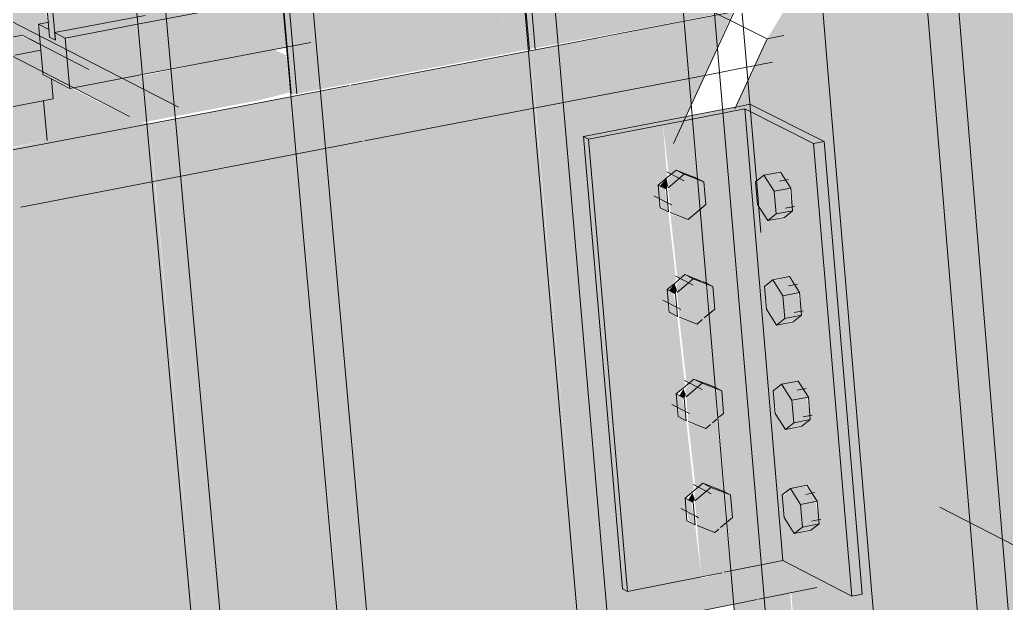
# Model space of a CAD drawing. Header units: inches. Extents: x -8026 to -8021, y -2777 to 2751.
# Drawn here: x -8022.13868 to -8022.11042, y 2750.32289 to 2750.33961 of the extents above; entities that cross this region are included whole.
import ezdxf

# ---------------------------------------------------------------- set-up
doc = ezdxf.new("R2010")
doc.units = ezdxf.units.IN
doc.header["$MEASUREMENT"] = 0
for name, color, linetype, lineweight in [('A-GLAZ-CWMG', 51, 'Continuous', 9), ('I-WALL', 2, 'Continuous', 13), ('S-BEAM', 12, 'Continuous', 9), ('S-BEAM-2', 53, 'Continuous', 9), ('S-COLS', 52, 'Continuous', 9), ('S-COLS-1', 22, 'Continuous', 9), ('S-FSTN', 2, 'Continuous', 9)]:
    doc.layers.add(name, color=color, linetype=linetype, lineweight=lineweight)
doc.layers.add('A-GLAZ-CWMG-2', color=25, linetype='Continuous', lineweight=9, transparency=0.4)
doc.layers.add('I-WALL-1', color=2, linetype='Continuous', lineweight=13, transparency=0.4)

msp = doc.modelspace()

# ---------------------------------------------------------------- hatches: boundary and pattern name
at = {"layer": 'A-GLAZ-CWMG-2'}
h = msp.add_hatch(color=256, dxfattribs=at)
h.paths.add_polyline_path([(-8022.104116, 2750.23742), (-8022.104736, 2750.2449), (-8022.111434, 2750.243278), (-8022.111321, 2750.241942), (-8022.104814, 2750.237859)], flags=0)
h.paths.add_polyline_path([(-8022.11315, 2750.263428), (-8022.106402, 2750.264989), (-8022.110014, 2750.308556), (-8022.11109, 2750.308331), (-8022.111236, 2750.30841), (-8022.112306, 2750.321247), (-8022.111087, 2750.321493), (-8022.112777, 2750.341875), (-8022.115568, 2750.341873), (-8022.116443, 2750.340396), (-8022.116443, 2750.340166), (-8022.116622, 2750.340132), (-8022.11727, 2750.339063), (-8022.11782, 2750.337868), (-8022.117762, 2750.337184), (-8022.115637, 2750.336061), (-8022.114553, 2750.323151), (-8022.114851, 2750.323092), (-8022.116649, 2750.324026), (-8022.115236, 2750.30666), (-8022.115624, 2750.306653), (-8022.115866, 2750.306739), (-8022.116742, 2750.307214), (-8022.116874, 2750.307136), (-8022.113494, 2750.267468)], flags=0)
h = msp.add_hatch(color=256, dxfattribs=at)
h.paths.add_polyline_path([(-8022.126647, 2750.251967), (-8022.127382, 2750.259907), (-8022.130813, 2750.25911), (-8022.12822, 2750.252958), (-8022.126953, 2750.25216)], flags=0)
h.paths.add_polyline_path([(-8022.140128, 2750.318472), (-8022.133432, 2750.319815), (-8022.134961, 2750.336627), (-8022.13521, 2750.336656), (-8022.137218, 2750.337655), (-8022.137265, 2750.337646), (-8022.137769, 2750.337906), (-8022.137718, 2750.337342), (-8022.137999, 2750.33729), (-8022.137895, 2750.33615), (-8022.1417, 2750.335335), (-8022.140356, 2750.320941)], flags=0)
h.paths.add_polyline_path([(-8022.142171, 2750.338503), (-8022.13969, 2750.338965), (-8022.142339, 2750.340331), (-8022.142196, 2750.338782)], flags=0)
h = msp.add_hatch(color=256, dxfattribs=at)
h.paths.add_polyline_path([(-8022.139487, 2750.311125), (-8022.132808, 2750.312491), (-8022.133471, 2750.319827), (-8022.140168, 2750.318484), (-8022.139556, 2750.311866)], flags=0)
h.paths.add_polyline_path([(-8022.141858, 2750.33539), (-8022.137895, 2750.33615), (-8022.137997, 2750.337289), (-8022.137718, 2750.337342), (-8022.137697, 2750.337872), (-8022.137198, 2750.337648), (-8022.137198, 2750.337684), (-8022.139683, 2750.338963), (-8022.142147, 2750.338494), (-8022.141962, 2750.336531)], flags=0)
h = msp.add_hatch(color=256, dxfattribs=at)
h.paths.add_polyline_path([(-8022.115269, 2750.244805), (-8022.116807, 2750.262364), (-8022.123427, 2750.260826), (-8022.122384, 2750.249284), (-8022.118143, 2750.246614)], flags=0)
h.paths.add_polyline_path([(-8022.129378, 2750.320629), (-8022.122591, 2750.32199), (-8022.124054, 2750.33872), (-8022.130882, 2750.33741), (-8022.129757, 2750.324901)], flags=0)
h = msp.add_hatch(color=256, dxfattribs=at)
h.paths.add_polyline_path([(-8022.11164, 2750.24305), (-8022.110801, 2750.243254), (-8022.112529, 2750.263357), (-8022.113375, 2750.263161), (-8022.11179, 2750.244806)], flags=0)
h.paths.add_polyline_path([(-8022.117521, 2750.314252), (-8022.117636, 2750.315601), (-8022.118505, 2750.315426), (-8022.118447, 2750.314746), (-8022.117827, 2750.314415)], flags=0)
h.paths.add_polyline_path([(-8022.119074, 2750.322696), (-8022.118207, 2750.32287), (-8022.118288, 2750.32382), (-8022.119152, 2750.323608), (-8022.119119, 2750.323225)], flags=0)
h.paths.add_polyline_path([(-8022.12027, 2750.336699), (-8022.119666, 2750.336816), (-8022.119757, 2750.337879), (-8022.120403, 2750.338204), (-8022.1203, 2750.337051)], flags=0)
h = msp.add_hatch(color=256, dxfattribs=at)
h.paths.add_polyline_path([(-8022.110801, 2750.243254), (-8022.10414, 2750.244873), (-8022.105817, 2750.264916), (-8022.112529, 2750.263357), (-8022.110933, 2750.244806)], flags=0)
h.paths.add_polyline_path([(-8022.115781, 2750.313324), (-8022.116001, 2750.31593), (-8022.117636, 2750.315601), (-8022.117521, 2750.314252), (-8022.115884, 2750.313379)], flags=0)
h.paths.add_polyline_path([(-8022.118207, 2750.32287), (-8022.116578, 2750.323197), (-8022.116649, 2750.324026), (-8022.116818, 2750.324114), (-8022.118288, 2750.32382), (-8022.118238, 2750.323225)], flags=0)
h.paths.add_polyline_path([(-8022.118168, 2750.337106), (-8022.117762, 2750.337184), (-8022.11782, 2750.337868), (-8022.118158, 2750.337126)], flags=0)
h = msp.add_hatch(color=256, dxfattribs=at)
h.paths.add_polyline_path([(-8022.122384, 2750.249284), (-8022.123427, 2750.260826), (-8022.12424, 2750.260637), (-8022.123213, 2750.249806), (-8022.122715, 2750.249493)], flags=0)
h.paths.add_polyline_path([(-8022.130211, 2750.320462), (-8022.129378, 2750.320629), (-8022.130882, 2750.33741), (-8022.131721, 2750.337249), (-8022.130607, 2750.3249)], flags=0)
h = msp.add_hatch(color=256, dxfattribs=at)
h.paths.add_polyline_path([(-8022.111089, 2750.308331), (-8022.110018, 2750.308605), (-8022.111087, 2750.321493), (-8022.112306, 2750.321247), (-8022.111236, 2750.30841)], flags=0)
h.paths.add_polyline_path([(-8022.114849, 2750.323092), (-8022.114553, 2750.323151), (-8022.115642, 2750.336118), (-8022.117778, 2750.337181), (-8022.119399, 2750.336867), (-8022.119237, 2750.335038), (-8022.119084, 2750.334961), (-8022.119048, 2750.334296), (-8022.119171, 2750.334192), (-8022.118988, 2750.332047), (-8022.118829, 2750.331966), (-8022.118793, 2750.331302), (-8022.118916, 2750.331198), (-8022.118733, 2750.329058), (-8022.118575, 2750.328976), (-8022.11852, 2750.32833), (-8022.118658, 2750.328167), (-8022.118479, 2750.326075), (-8022.118321, 2750.325993), (-8022.118266, 2750.325347), (-8022.118405, 2750.325199), (-8022.118287, 2750.32382), (-8022.116817, 2750.324114), (-8022.115471, 2750.323415)], flags=0)
h.paths.add_polyline_path([(-8022.116498, 2750.324889), (-8022.116789, 2750.325348), (-8022.116796, 2750.326031), (-8022.116496, 2750.326201), (-8022.11613, 2750.326273), (-8022.11607, 2750.326131), (-8022.115929, 2750.325957), (-8022.115838, 2750.325814), (-8022.11583, 2750.325132), (-8022.11613, 2750.324961), (-8022.116436, 2750.324901)], flags=0)
h.paths.add_polyline_path([(-8022.11675, 2750.327871), (-8022.117042, 2750.32833), (-8022.117068, 2750.329), (-8022.116749, 2750.329186), (-8022.116413, 2750.329243), (-8022.116085, 2750.328742), (-8022.116082, 2750.328115), (-8022.116394, 2750.327941), (-8022.116655, 2750.32789)], flags=0)
h.paths.add_polyline_path([(-8022.117003, 2750.33086), (-8022.117304, 2750.331427), (-8022.117321, 2750.331989), (-8022.117001, 2750.332177), (-8022.116611, 2750.332211), (-8022.116335, 2750.331703), (-8022.116334, 2750.331104), (-8022.116593, 2750.330939), (-8022.116958, 2750.330868)], flags=0)
h.paths.add_polyline_path([(-8022.117256, 2750.333854), (-8022.117548, 2750.334312), (-8022.117565, 2750.334992), (-8022.11727, 2750.335171), (-8022.116887, 2750.335244), (-8022.116586, 2750.334685), (-8022.116586, 2750.334099), (-8022.116887, 2750.333925), (-8022.11711, 2750.333882)], flags=0)
h = msp.add_hatch(color=256, dxfattribs=at)
h.paths.add_polyline_path([(-8022.119154, 2750.323646), (-8022.118287, 2750.32382), (-8022.118425, 2750.325213), (-8022.118803, 2750.32493), (-8022.11928, 2750.325113), (-8022.119262, 2750.324906)], flags=0)
h.paths.add_polyline_path([(-8022.118479, 2750.326075), (-8022.118713, 2750.328167), (-8022.119027, 2750.327901), (-8022.119532, 2750.328063), (-8022.119314, 2750.326134), (-8022.119013, 2750.32629), (-8022.118521, 2750.326097)], flags=0)
h.paths.add_polyline_path([(-8022.118733, 2750.329058), (-8022.118916, 2750.331198), (-8022.119282, 2750.330889), (-8022.119787, 2750.331049), (-8022.119569, 2750.329118), (-8022.119284, 2750.329281), (-8022.118763, 2750.329073)], flags=0)
h.paths.add_polyline_path([(-8022.118988, 2750.332047), (-8022.119171, 2750.334192), (-8022.119537, 2750.333883), (-8022.120042, 2750.334041), (-8022.119832, 2750.332129), (-8022.119616, 2750.3323), (-8022.119039, 2750.332073)], flags=0)
h.paths.add_polyline_path([(-8022.119243, 2750.335041), (-8022.119399, 2750.336867), (-8022.12027, 2750.336699), (-8022.120082, 2750.33513), (-8022.11983, 2750.335279), (-8022.11931, 2750.335075)], flags=0)
h = msp.add_hatch(color=256, dxfattribs=at)
h.paths.add_polyline_path([(-8022.118771, 2750.324918), (-8022.118406, 2750.325227), (-8022.118521, 2750.326097), (-8022.119016, 2750.326292), (-8022.119149, 2750.326301), (-8022.11936, 2750.326056), (-8022.119278, 2750.325113), (-8022.118797, 2750.324928)], flags=0)
h.paths.add_polyline_path([(-8022.119025, 2750.3279), (-8022.11866, 2750.328209), (-8022.118762, 2750.329073), (-8022.119284, 2750.329281), (-8022.119392, 2750.329296), (-8022.119425, 2750.329212), (-8022.119494, 2750.329167), (-8022.119613, 2750.329025), (-8022.11953, 2750.328095), (-8022.119137, 2750.327943)], flags=0)
h.paths.add_polyline_path([(-8022.11928, 2750.330888), (-8022.118914, 2750.331198), (-8022.119039, 2750.332073), (-8022.119538, 2750.33227), (-8022.119647, 2750.332285), (-8022.11987, 2750.33203), (-8022.119785, 2750.331085), (-8022.119353, 2750.330917)], flags=0)
h.paths.add_polyline_path([(-8022.119536, 2750.333882), (-8022.119169, 2750.334191), (-8022.119243, 2750.335041), (-8022.11983, 2750.335279), (-8022.119881, 2750.335299), (-8022.120126, 2750.335025), (-8022.120037, 2750.334078), (-8022.119609, 2750.333911)], flags=0)
h = msp.add_hatch(color=256, dxfattribs=at)
h.paths.add_polyline_path([(-8022.116495, 2750.324888), (-8022.115948, 2750.325039), (-8022.115784, 2750.325168), (-8022.115899, 2750.325909), (-8022.116186, 2750.326262), (-8022.116604, 2750.326178), (-8022.116835, 2750.325925), (-8022.116751, 2750.325291), (-8022.116501, 2750.324897)], flags=0)
h.paths.add_polyline_path([(-8022.118406, 2750.325227), (-8022.118269, 2750.325399), (-8022.118319, 2750.325992), (-8022.118476, 2750.326052), (-8022.118418, 2750.32537)], flags=0)
h.paths.add_polyline_path([(-8022.116747, 2750.32787), (-8022.116184, 2750.328034), (-8022.116037, 2750.328166), (-8022.11615, 2750.328894), (-8022.116419, 2750.32925), (-8022.116857, 2750.329164), (-8022.117094, 2750.328976), (-8022.117003, 2750.328273), (-8022.116809, 2750.327967)], flags=0)
h.paths.add_polyline_path([(-8022.11866, 2750.328209), (-8022.118518, 2750.328329), (-8022.118573, 2750.328976), (-8022.11873, 2750.329036), (-8022.11867, 2750.328332)], flags=0)
h.paths.add_polyline_path([(-8022.117, 2750.330859), (-8022.11645, 2750.331012), (-8022.116287, 2750.331141), (-8022.116403, 2750.331884), (-8022.116666, 2750.332242), (-8022.117173, 2750.332104), (-8022.117347, 2750.331965), (-8022.117256, 2750.331262), (-8022.117111, 2750.331033)], flags=0)
h.paths.add_polyline_path([(-8022.118914, 2750.331198), (-8022.118773, 2750.331317), (-8022.118828, 2750.331965), (-8022.118985, 2750.332026), (-8022.118934, 2750.331426)], flags=0)
h.paths.add_polyline_path([(-8022.117253, 2750.333853), (-8022.116683, 2750.334021), (-8022.11654, 2750.334136), (-8022.116655, 2750.33488), (-8022.116929, 2750.335235), (-8022.117363, 2750.335151), (-8022.1176, 2750.33496), (-8022.11751, 2750.334255), (-8022.117323, 2750.333962)], flags=0)
h.paths.add_polyline_path([(-8022.119169, 2750.334191), (-8022.119027, 2750.334311), (-8022.119101, 2750.33497), (-8022.11924, 2750.335022), (-8022.1192, 2750.334554)], flags=0)
msp.add_hatch(color=256, dxfattribs=at).paths.add_polyline_path([(-8022.117622, 2750.315596), (-8022.115997, 2750.315929), (-8022.116615, 2750.323209), (-8022.118244, 2750.322882), (-8022.117746, 2750.317058)], flags=0)
at = {"layer": 'I-WALL-1'}
h = msp.add_hatch(color=256, dxfattribs=at)
h.paths.add_polyline_path([(-8022.135098, 2750.336677), (-8022.13185, 2750.337297), (-8022.131981, 2750.338652), (-8022.135222, 2750.337994), (-8022.135162, 2750.337393)], flags=0)
h.paths.add_polyline_path([(-8022.120403, 2750.338204), (-8022.120514, 2750.339399), (-8022.122118, 2750.339066), (-8022.120906, 2750.338457)], flags=0)
h.paths.add_polyline_path([(-8022.14321, 2750.34078), (-8022.14327, 2750.341422), (-8022.144108, 2750.341243)], flags=0)
h.paths.add_polyline_path([(-8022.145076, 2750.342492), (-8022.145129, 2750.343064), (-8022.144858, 2750.343115), (-8022.145155, 2750.345786), (-8022.145933, 2750.346183), (-8022.146767, 2750.346028), (-8022.146417, 2750.342552), (-8022.145495, 2750.342708), (-8022.145124, 2750.342517)], flags=0)
h.paths.add_polyline_path([(-8022.106343, 2750.420378), (-8022.080494, 2750.424144), (-8022.083459, 2750.425231), (-8022.083808, 2750.42908), (-8022.100211, 2750.435013), (-8022.105348, 2750.434275), (-8022.106869, 2750.434831), (-8022.107108, 2750.437508), (-8022.123931, 2750.443593), (-8022.128968, 2750.4429), (-8022.130395, 2750.443422), (-8022.130648, 2750.446023), (-8022.14621, 2750.451651), (-8022.15115, 2750.451), (-8022.152492, 2750.45149), (-8022.152756, 2750.454019), (-8022.162909, 2750.457692), (-8022.167775, 2750.457071), (-8022.166677, 2750.445741), (-8022.165867, 2750.445845), (-8022.145725, 2750.438183), (-8022.145473, 2750.43541), (-8022.125597, 2750.427774), (-8022.126753, 2750.44142), (-8022.126376, 2750.441437), (-8022.124273, 2750.440626), (-8022.123114, 2750.42682), (-8022.113305, 2750.423052)], flags=0)
h = msp.add_hatch(color=256, dxfattribs=at)
h.paths.add_polyline_path([(-8022.132063, 2750.338976), (-8022.132084, 2750.339211), (-8022.132377, 2750.339137), (-8022.132143, 2750.339017)], flags=0)
h.paths.add_polyline_path([(-8022.15957, 2750.340673), (-8022.157836, 2750.340997), (-8022.158072, 2750.343414), (-8022.157909, 2750.343444), (-8022.158072, 2750.345095), (-8022.158442, 2750.345288), (-8022.15991, 2750.360275), (-8022.159562, 2750.360336), (-8022.159805, 2750.362819), (-8022.160455, 2750.363142), (-8022.15961, 2750.341684)], flags=0)
h.paths.add_polyline_path([(-8022.139172, 2750.342604), (-8022.139221, 2750.342763), (-8022.139413, 2750.342727), (-8022.139209, 2750.342623)], flags=0)
h.paths.add_polyline_path([(-8022.151057, 2750.345811), (-8022.147783, 2750.346416), (-8022.148818, 2750.357366), (-8022.153533, 2750.359706), (-8022.152259, 2750.346429), (-8022.151609, 2750.346095)], flags=0)
h.paths.add_polyline_path([(-8022.145423, 2750.353719), (-8022.142528, 2750.354244), (-8022.145616, 2750.355777)], flags=0)
h.paths.add_polyline_path([(-8022.139233, 2750.354842), (-8022.137783, 2750.355105), (-8022.13793, 2750.35672), (-8022.139381, 2750.356458), (-8022.139358, 2750.356213)], flags=0)
h.paths.add_polyline_path([(-8022.133653, 2750.355855), (-8022.129688, 2750.356574), (-8022.130567, 2750.360413), (-8022.134279, 2750.36283), (-8022.133744, 2750.356867)], flags=0)
h.paths.add_polyline_path([(-8022.138147, 2750.359104), (-8022.138752, 2750.365742), (-8022.140324, 2750.366766), (-8022.139692, 2750.359855), (-8022.139118, 2750.359576)], flags=0)
h.paths.add_polyline_path([(-8022.141139, 2750.360559), (-8022.141799, 2750.367726), (-8022.14199, 2750.367851), (-8022.141327, 2750.36065)], flags=0)
h.paths.add_polyline_path([(-8022.156818, 2750.360821), (-8022.156052, 2750.360957), (-8022.15687, 2750.361363)], flags=0)
h.paths.add_polyline_path([(-8022.160455, 2750.363142), (-8022.162207, 2750.381016), (-8022.162554, 2750.381242), (-8022.160485, 2750.363406)], flags=0)
h = msp.add_hatch(color=256, dxfattribs=at)
h.paths.add_polyline_path([(-8022.135213, 2750.338027), (-8022.131969, 2750.338647), (-8022.133494, 2750.355264), (-8022.136758, 2750.354668), (-8022.135303, 2750.339026)], flags=0)
h.paths.add_polyline_path([(-8022.124139, 2750.338753), (-8022.120557, 2750.339415), (-8022.122008, 2750.35503), (-8022.124801, 2750.356849), (-8022.125771, 2750.356672), (-8022.124284, 2750.340434)], flags=0)
h.paths.add_polyline_path([(-8022.144123, 2750.341254), (-8022.143256, 2750.341417), (-8022.144359, 2750.353282), (-8022.146033, 2750.352977), (-8022.145899, 2750.351538), (-8022.145602, 2750.351389), (-8022.144831, 2750.343105), (-8022.145103, 2750.343), (-8022.14513, 2750.34252), (-8022.145516, 2750.342718), (-8022.146411, 2750.34255), (-8022.146398, 2750.342424), (-8022.1442, 2750.341293)], flags=0)
h.paths.add_polyline_path([(-8022.110613, 2750.357049), (-8022.109434, 2750.359651), (-8022.110808, 2750.359401), (-8022.110647, 2750.357484)], flags=0)
h = msp.add_hatch(color=256, dxfattribs=at)
h.paths.add_polyline_path([(-8022.124642, 2750.338656), (-8022.124139, 2750.338753), (-8022.125771, 2750.356672), (-8022.128704, 2750.356137), (-8022.125113, 2750.340723)], flags=0)
h.paths.add_polyline_path([(-8022.120557, 2750.339415), (-8022.118289, 2750.33985), (-8022.11809, 2750.340422), (-8022.119292, 2750.35326), (-8022.122008, 2750.35503), (-8022.120566, 2750.339518)], flags=0)
h.paths.add_polyline_path([(-8022.131403, 2750.341868), (-8022.132697, 2750.355409), (-8022.133494, 2750.355264), (-8022.132375, 2750.343176), (-8022.131564, 2750.342085)], flags=0)
h.paths.add_polyline_path([(-8022.122008, 2750.35503), (-8022.121177, 2750.355182), (-8022.121235, 2750.356432), (-8022.119585, 2750.356734), (-8022.119678, 2750.357783), (-8022.124801, 2750.356849), (-8022.122452, 2750.35532)], flags=0)
h = msp.add_hatch(color=256, dxfattribs=at)
h.paths.add_polyline_path([(-8022.130896, 2750.337457), (-8022.124642, 2750.338656), (-8022.128704, 2750.356137), (-8022.132649, 2750.355418), (-8022.131403, 2750.341868), (-8022.132375, 2750.343176), (-8022.131969, 2750.338647), (-8022.131016, 2750.338807), (-8022.130901, 2750.337508)], flags=0)
h.paths.add_polyline_path([(-8022.137147, 2750.337658), (-8022.135213, 2750.338027), (-8022.136758, 2750.354668), (-8022.1382, 2750.354405), (-8022.138083, 2750.353159), (-8022.139609, 2750.35288), (-8022.141479, 2750.353808), (-8022.144359, 2750.353282), (-8022.143256, 2750.341417), (-8022.13812, 2750.342363), (-8022.137863, 2750.339531), (-8022.138146, 2750.339478), (-8022.138172, 2750.338941), (-8022.138677, 2750.339154), (-8022.139651, 2750.338946), (-8022.137198, 2750.337684)], flags=0)
h.paths.add_polyline_path([(-8022.146398, 2750.342424), (-8022.146411, 2750.34255), (-8022.146581, 2750.342518)], flags=0)
h = msp.add_hatch(color=256, dxfattribs=at)
h.paths.add_polyline_path([(-8022.13521, 2750.336656), (-8022.135098, 2750.336677), (-8022.135225, 2750.338032), (-8022.137131, 2750.337646)], flags=0)
h.paths.add_polyline_path([(-8022.13185, 2750.337297), (-8022.130941, 2750.337523), (-8022.131045, 2750.338592), (-8022.131415, 2750.33876), (-8022.131981, 2750.338652), (-8022.131883, 2750.337644)], flags=0)
h.paths.add_polyline_path([(-8022.138114, 2750.338911), (-8022.138171, 2750.339487), (-8022.13789, 2750.339541), (-8022.138192, 2750.342236), (-8022.138397, 2750.34234), (-8022.14327, 2750.341422), (-8022.14321, 2750.34078), (-8022.139658, 2750.338971), (-8022.138611, 2750.339167), (-8022.138167, 2750.338938)], flags=0)
h.paths.add_polyline_path([(-8022.146588, 2750.342521), (-8022.146417, 2750.342552), (-8022.146767, 2750.346028), (-8022.150024, 2750.345422), (-8022.148691, 2750.344737), (-8022.148618, 2750.343996), (-8022.149232, 2750.343884), (-8022.146975, 2750.342721)], flags=0)
msp.add_hatch(color=256, dxfattribs=at).paths.add_polyline_path([(-8022.119666, 2750.336816), (-8022.119588, 2750.336847), (-8022.118247, 2750.339834), (-8022.120514, 2750.339399), (-8022.120403, 2750.338204), (-8022.119757, 2750.337879), (-8022.119686, 2750.337052)], flags=0)
at = {"layer": 'S-BEAM-2'}
h = msp.add_hatch(color=256, dxfattribs=at)
h.paths.add_polyline_path([(-8022.358208, 2750.291932), (-8022.327444, 2750.297859), (-8022.327745, 2750.299646), (-8022.36003, 2750.293453)], flags=0)
h.paths.add_polyline_path([(-8022.318788, 2750.299527), (-8022.168362, 2750.328513), (-8022.169034, 2750.330091), (-8022.319082, 2750.301308)], flags=0)
h.paths.add_polyline_path([(-8022.155421, 2750.331007), (-8022.152722, 2750.331527), (-8022.152897, 2750.333187), (-8022.155598, 2750.332669)], flags=0)
h.paths.add_polyline_path([(-8022.145299, 2750.332957), (-8022.14234, 2750.333527), (-8022.142507, 2750.33518), (-8022.145469, 2750.334612)], flags=0)
h.paths.add_polyline_path([(-8022.134799, 2750.33498), (-8022.13156, 2750.335604), (-8022.131721, 2750.337249), (-8022.134961, 2750.336627)], flags=0)
h.paths.add_polyline_path([(-8022.123898, 2750.337081), (-8022.120361, 2750.337762), (-8022.120403, 2750.338204), (-8022.122131, 2750.339089), (-8022.124054, 2750.33872), (-8022.12398, 2750.337946)], flags=0)
h = msp.add_hatch(color=256, dxfattribs=at)
h.paths.add_polyline_path([(-8022.355478, 2750.275262), (-8022.324917, 2750.281394), (-8022.327444, 2750.297859), (-8022.358208, 2750.291932)], flags=0)
h.paths.add_polyline_path([(-8022.307417, 2750.284906), (-8022.162324, 2750.314018), (-8022.168362, 2750.328513), (-8022.311741, 2750.300885), (-8022.310396, 2750.299868), (-8022.305729, 2750.30077), (-8022.30561, 2750.300681), (-8022.303557, 2750.286647), (-8022.307556, 2750.285847), (-8022.307516, 2750.285575)], flags=0)
h.paths.add_polyline_path([(-8022.153939, 2750.315701), (-8022.151255, 2750.316239), (-8022.152722, 2750.331527), (-8022.155421, 2750.331007)], flags=0)
h.paths.add_polyline_path([(-8022.143874, 2750.31772), (-8022.140931, 2750.318311), (-8022.14234, 2750.333527), (-8022.145299, 2750.332957), (-8022.144545, 2750.324893)], flags=0)
h.paths.add_polyline_path([(-8022.133432, 2750.319815), (-8022.130211, 2750.320462), (-8022.13156, 2750.335604), (-8022.134799, 2750.33498), (-8022.133791, 2750.323804)], flags=0)
h.paths.add_polyline_path([(-8022.122591, 2750.32199), (-8022.119074, 2750.322696), (-8022.119155, 2750.323647), (-8022.121267, 2750.323224), (-8022.121412, 2750.3233), (-8022.122529, 2750.336263), (-8022.12027, 2750.336699), (-8022.120361, 2750.337762), (-8022.123898, 2750.337081), (-8022.122844, 2750.324904)], flags=0)
at = {"layer": 'S-COLS-1'}
h = msp.add_hatch(color=256, dxfattribs=at)
h.paths.add_polyline_path([(-8022.100466, 2750.235123), (-8022.101333, 2750.245726), (-8022.104736, 2750.2449), (-8022.104116, 2750.23742), (-8022.100473, 2750.235128)], flags=0)
h.paths.add_polyline_path([(-8022.106402, 2750.264989), (-8022.102974, 2750.265784), (-8022.106521, 2750.309164), (-8022.106686, 2750.309252), (-8022.110014, 2750.308556), (-8022.106608, 2750.267474)], flags=0)
h.paths.add_polyline_path([(-8022.111087, 2750.321493), (-8022.107587, 2750.322201), (-8022.10762, 2750.322593), (-8022.10794, 2750.322528), (-8022.108769, 2750.322957), (-8022.108892, 2750.32445), (-8022.108585, 2750.324511), (-8022.109314, 2750.333161), (-8022.109622, 2750.333341), (-8022.109743, 2750.334818), (-8022.108637, 2750.335034), (-8022.109334, 2750.34356), (-8022.110069, 2750.341973), (-8022.110068, 2750.342324), (-8022.11024, 2750.341876), (-8022.112777, 2750.341875), (-8022.1111, 2750.321646)], flags=0)
at = {"layer": 'S-FSTN'}
for points in [[(-8022.122383, 2750.336188), (-8022.120261, 2750.336599), (-8022.12027, 2750.336699), (-8022.122529, 2750.336263)], [(-8022.121266, 2750.323224), (-8022.119154, 2750.323646), (-8022.119334, 2750.325134), (-8022.119567, 2750.325255), (-8022.119574, 2750.325942), (-8022.119369, 2750.326163), (-8022.119589, 2750.328118), (-8022.119822, 2750.328238), (-8022.119829, 2750.328926), (-8022.119624, 2750.329141), (-8022.119845, 2750.331108), (-8022.120078, 2750.331227), (-8022.120085, 2750.331916), (-8022.119881, 2750.332156), (-8022.120101, 2750.334103), (-8022.120334, 2750.334222), (-8022.120341, 2750.334912), (-8022.120132, 2750.335088), (-8022.120261, 2750.336599), (-8022.122383, 2750.336188), (-8022.121411, 2750.324905)], [(-8022.121266, 2750.323224), (-8022.122383, 2750.336188), (-8022.122529, 2750.336263), (-8022.121412, 2750.3233)], [(-8022.120155, 2750.334752), (-8022.120111, 2750.334854), (-8022.120156, 2750.335067), (-8022.120341, 2750.334846), (-8022.120157, 2750.334753)], [(-8022.120099, 2750.334103), (-8022.120205, 2750.334777), (-8022.120389, 2750.334871), (-8022.120294, 2750.334202), (-8022.120151, 2750.334129)], [(-8022.119899, 2750.331755), (-8022.119854, 2750.331852), (-8022.119923, 2750.332053), (-8022.120084, 2750.33185), (-8022.119901, 2750.331756)], [(-8022.119843, 2750.331107), (-8022.119951, 2750.331782), (-8022.120133, 2750.331875), (-8022.120038, 2750.331207), (-8022.119899, 2750.331136)], [(-8022.119643, 2750.328764), (-8022.119599, 2750.328863), (-8022.119667, 2750.329031), (-8022.119787, 2750.328838), (-8022.119646, 2750.328766)], [(-8022.119588, 2750.328118), (-8022.119698, 2750.328793), (-8022.119877, 2750.328885), (-8022.119787, 2750.32822), (-8022.119643, 2750.328146)], [(-8022.119333, 2750.325134), (-8022.119445, 2750.325809), (-8022.119622, 2750.325901), (-8022.119512, 2750.325227), (-8022.119346, 2750.325141)], [(-8022.119388, 2750.325779), (-8022.119344, 2750.325879), (-8022.119412, 2750.326047), (-8022.119533, 2750.325854), (-8022.119391, 2750.325781)]]:
    msp.add_hatch(color=256, dxfattribs=at).paths.add_polyline_path(points, flags=0)

# ---------------------------------------------------------------- linework, layer by layer
at = {"layer": 'A-GLAZ-CWMG'}
for p, q in [((-8022.13761, 2750.365169), (-8022.127452, 2750.252501)), ((-8022.136718, 2750.364589), (-8022.126593, 2750.251964)), ((-8022.122589, 2750.243769), (-8022.133134, 2750.36248)), ((-8022.132217, 2750.361883), (-8022.121708, 2750.243212)), ((-8022.12573, 2750.357442), (-8022.116021, 2750.245354)), ((-8022.12481, 2750.356843), (-8022.115136, 2750.2448)), ((-8022.110859, 2750.236344), (-8022.120927, 2750.354542)), ((-8022.11998, 2750.353927), (-8022.10995, 2750.235768)), ((-8022.113475, 2750.34947), (-8022.104227, 2750.237979)), ((-8022.112525, 2750.348852), (-8022.103313, 2750.237407))]:
    msp.add_line(p, q, dxfattribs=at)
at = {"layer": 'I-WALL'}
for p, q in [((-8022.119949, 2750.336057), (-8022.089222, 2750.403098)), ((-8022.117268, 2750.339061), (-8022.155042, 2750.357937)), ((-8022.134133, 2750.337102), (-8022.142972, 2750.341646)), ((-8022.14289, 2750.340623), (-8022.135538, 2750.336833)), ((-8022.117268, 2750.339061), (-8022.11679, 2750.339153)), ((-8022.118193, 2750.33705), (-8022.117268, 2750.339061))]:
    msp.add_line(p, q, dxfattribs=at)
at = {"layer": 'S-BEAM'}
for p, q in [((-8022.138645, 2750.348126), (-8022.137824, 2750.33911)), ((-8022.137659, 2750.339025), (-8022.138479, 2750.348043)), ((-8022.131527, 2750.344553), (-8022.1309, 2750.337503)), ((-8022.130738, 2750.337482), (-8022.131358, 2750.344468)), ((-8022.124266, 2750.340908), (-8022.124078, 2750.338736)), ((-8022.123916, 2750.338766), (-8022.124094, 2750.340822)), ((-8022.135102, 2750.339515), (-8022.131482, 2750.340204)), ((-8022.13509, 2750.33973), (-8022.137679, 2750.339238)), ((-8022.117738, 2750.339931), (-8022.119756, 2750.339544)), ((-8022.137831, 2750.339538), (-8022.138146, 2750.339478)), ((-8022.137844, 2750.339323), (-8022.138146, 2750.339478)), ((-8022.138146, 2750.339478), (-8022.138021, 2750.338108)), ((-8022.137376, 2750.339082), (-8022.135102, 2750.339515)), ((-8022.119756, 2750.339544), (-8022.121196, 2750.339268)), ((-8022.139553, 2750.338988), (-8022.138611, 2750.339167)), ((-8022.138611, 2750.339167), (-8022.138114, 2750.338911)), ((-8022.137824, 2750.33911), (-8022.137844, 2750.339323)), ((-8022.137376, 2750.339082), (-8022.137679, 2750.339238)), ((-8022.137679, 2750.339238), (-8022.137659, 2750.339025)), ((-8022.121196, 2750.339268), (-8022.122913, 2750.338938)), ((-8022.138381, 2750.339048), (-8022.137589, 2750.338641)), ((-8022.137659, 2750.339025), (-8022.137824, 2750.33911)), ((-8022.137824, 2750.33911), (-8022.137659, 2750.339025)), ((-8022.137252, 2750.337712), (-8022.137376, 2750.339082)), ((-8022.130338, 2750.338959), (-8022.131355, 2750.338765)), ((-8022.122913, 2750.338938), (-8022.129189, 2750.337735)), ((-8022.138072, 2750.338731), (-8022.138819, 2750.338589)), ((-8022.137589, 2750.338641), (-8022.1367, 2750.338183)), ((-8022.131355, 2750.338765), (-8022.134972, 2750.338074)), ((-8022.118192, 2750.33818), (-8022.117118, 2750.338387)), ((-8022.138021, 2750.338108), (-8022.138015, 2750.338036)), ((-8022.138015, 2750.338036), (-8022.137245, 2750.337639)), ((-8022.134972, 2750.338074), (-8022.137136, 2750.33766)), ((-8022.119354, 2750.337956), (-8022.118815, 2750.33806)), ((-8022.118815, 2750.33806), (-8022.118192, 2750.33818)), ((-8022.137769, 2750.337906), (-8022.137718, 2750.337342)), ((-8022.137245, 2750.337639), (-8022.137252, 2750.337712)), ((-8022.129239, 2750.337725), (-8022.12979, 2750.337619)), ((-8022.122515, 2750.337347), (-8022.119354, 2750.337956)), ((-8022.137136, 2750.33766), (-8022.137245, 2750.337639)), ((-8022.12979, 2750.337619), (-8022.132711, 2750.337059)), ((-8022.137718, 2750.337342), (-8022.141768, 2750.336568)), ((-8022.137999, 2750.337288), (-8022.137895, 2750.336147)), ((-8022.128808, 2750.336135), (-8022.122515, 2750.337347)), ((-8022.132711, 2750.337059), (-8022.139023, 2750.335848)), ((-8022.132323, 2750.335457), (-8022.129399, 2750.336021)), ((-8022.129399, 2750.336021), (-8022.128857, 2750.336125)), ((-8022.138651, 2750.334238), (-8022.132323, 2750.335457)), ((-8022.112326, 2750.325646), (-8022.107158, 2750.322987)), ((-8022.117505, 2750.323011), (-8022.115852, 2750.323343)), ((-8022.121222, 2750.322265), (-8022.118077, 2750.322896)), ((-8022.118077, 2750.322896), (-8022.117552, 2750.323001))]:
    msp.add_line(p, q, dxfattribs=at)
at = {"layer": 'S-COLS'}
for p, q in [((-8022.118826, 2750.349754), (-8022.117717, 2750.336652)), ((-8022.115767, 2750.340976), (-8022.115491, 2750.337687)), ((-8022.115491, 2750.337687), (-8022.109104, 2750.261564)), ((-8022.117717, 2750.336652), (-8022.117532, 2750.334462)), ((-8022.117532, 2750.334462), (-8022.11751, 2750.334206)), ((-8022.11751, 2750.334206), (-8022.117452, 2750.333515))]:
    msp.add_line(p, q, dxfattribs=at)
at = {"layer": 'S-FSTN'}
for p, q in [((-8022.117762, 2750.337184), (-8022.118059, 2750.337126)), ((-8022.115642, 2750.336118), (-8022.117762, 2750.337184)), ((-8022.119584, 2750.336832), (-8022.118489, 2750.337043)), ((-8022.117913, 2750.337053), (-8022.119513, 2750.336743)), ((-8022.118489, 2750.337043), (-8022.118167, 2750.337106)), ((-8022.118167, 2750.337106), (-8022.118059, 2750.337126)), ((-8022.116817, 2750.324114), (-8022.117913, 2750.337053)), ((-8022.117913, 2750.337053), (-8022.11594, 2750.336061)), ((-8022.122529, 2750.336263), (-8022.120268, 2750.3367)), ((-8022.120258, 2750.336599), (-8022.122383, 2750.336188)), ((-8022.120268, 2750.3367), (-8022.119664, 2750.336816)), ((-8022.119517, 2750.336742), (-8022.120258, 2750.336599)), ((-8022.119664, 2750.336816), (-8022.119594, 2750.33683)), ((-8022.121412, 2750.3233), (-8022.122529, 2750.336263)), ((-8022.122529, 2750.336263), (-8022.122383, 2750.336188)), ((-8022.122383, 2750.336188), (-8022.121266, 2750.323224)), ((-8022.11594, 2750.336061), (-8022.115642, 2750.336118)), ((-8022.114849, 2750.323092), (-8022.11594, 2750.336061)), ((-8022.114553, 2750.323151), (-8022.115642, 2750.336118)), ((-8022.120146, 2750.33525), (-8022.119644, 2750.334996)), ((-8022.120146, 2750.33525), (-8022.119644, 2750.334996)), ((-8022.120132, 2750.335088), (-8022.119881, 2750.335299)), ((-8022.120132, 2750.335088), (-8022.119881, 2750.335299)), ((-8022.119646, 2750.335181), (-8022.120105, 2750.334794)), ((-8022.119646, 2750.335181), (-8022.120105, 2750.334794)), ((-8022.119881, 2750.335299), (-8022.119388, 2750.335107)), ((-8022.119646, 2750.335181), (-8022.119881, 2750.335299)), ((-8022.119881, 2750.335299), (-8022.119388, 2750.335107)), ((-8022.119646, 2750.335181), (-8022.119881, 2750.335299)), ((-8022.119083, 2750.33496), (-8022.119646, 2750.335181)), ((-8022.119083, 2750.33496), (-8022.119646, 2750.335181)), ((-8022.117363, 2750.335151), (-8022.116887, 2750.335244)), ((-8022.116887, 2750.335244), (-8022.117363, 2750.335151)), ((-8022.116595, 2750.334785), (-8022.116887, 2750.335244)), ((-8022.116595, 2750.334785), (-8022.116887, 2750.335244)), ((-8022.120389, 2750.334871), (-8022.120132, 2750.335088)), ((-8022.120389, 2750.334871), (-8022.120132, 2750.335088)), ((-8022.11938, 2750.335103), (-8022.119317, 2750.335079)), ((-8022.11938, 2750.335103), (-8022.119317, 2750.335079)), ((-8022.119317, 2750.335079), (-8022.119083, 2750.33496)), ((-8022.119317, 2750.335079), (-8022.119083, 2750.33496)), ((-8022.119027, 2750.334311), (-8022.119083, 2750.33496)), ((-8022.119027, 2750.334311), (-8022.119083, 2750.33496)), ((-8022.1176, 2750.33496), (-8022.117363, 2750.335151)), ((-8022.1176, 2750.33496), (-8022.117363, 2750.335151)), ((-8022.1176, 2750.33496), (-8022.117545, 2750.334311)), ((-8022.117545, 2750.334311), (-8022.1176, 2750.33496)), ((-8022.117363, 2750.335151), (-8022.117071, 2750.334693)), ((-8022.117363, 2750.335151), (-8022.117071, 2750.334693)), ((-8022.116915, 2750.334978), (-8022.116658, 2750.335028)), ((-8022.116915, 2750.334978), (-8022.116658, 2750.335028)), ((-8022.120334, 2750.334222), (-8022.120389, 2750.334871)), ((-8022.120155, 2750.334752), (-8022.120389, 2750.334871)), ((-8022.120334, 2750.334222), (-8022.120389, 2750.334871)), ((-8022.120155, 2750.334752), (-8022.120389, 2750.334871)), ((-8022.120155, 2750.334752), (-8022.120099, 2750.334103)), ((-8022.120155, 2750.334752), (-8022.120099, 2750.334103)), ((-8022.116595, 2750.334785), (-8022.117071, 2750.334693)), ((-8022.116595, 2750.334785), (-8022.117071, 2750.334693)), ((-8022.11707, 2750.334685), (-8022.117016, 2750.334043)), ((-8022.11707, 2750.334685), (-8022.117016, 2750.334043)), ((-8022.11654, 2750.334136), (-8022.116595, 2750.334785)), ((-8022.11654, 2750.334136), (-8022.116595, 2750.334785)), ((-8022.120065, 2750.334335), (-8022.120512, 2750.334562)), ((-8022.120065, 2750.334335), (-8022.120512, 2750.334562)), ((-8022.120002, 2750.334303), (-8022.120065, 2750.334335)), ((-8022.120002, 2750.334303), (-8022.120065, 2750.334335)), ((-8022.119536, 2750.333882), (-8022.119027, 2750.334311)), ((-8022.119536, 2750.333882), (-8022.119027, 2750.334311)), ((-8022.117545, 2750.334311), (-8022.117253, 2750.333853)), ((-8022.117545, 2750.334311), (-8022.117253, 2750.333853)), ((-8022.120099, 2750.334103), (-8022.120334, 2750.334222)), ((-8022.120099, 2750.334103), (-8022.120334, 2750.334222)), ((-8022.120044, 2750.334081), (-8022.119536, 2750.333882)), ((-8022.120044, 2750.334081), (-8022.119536, 2750.333882)), ((-8022.117253, 2750.333853), (-8022.117016, 2750.334043)), ((-8022.117016, 2750.334043), (-8022.117253, 2750.333853)), ((-8022.117016, 2750.334043), (-8022.11654, 2750.334136)), ((-8022.117016, 2750.334043), (-8022.11654, 2750.334136)), ((-8022.11654, 2750.334136), (-8022.116778, 2750.333946)), ((-8022.116778, 2750.333946), (-8022.11654, 2750.334136)), ((-8022.116489, 2750.33426), (-8022.116746, 2750.33421)), ((-8022.116489, 2750.33426), (-8022.116746, 2750.33421)), ((-8022.117253, 2750.333853), (-8022.116778, 2750.333946)), ((-8022.117253, 2750.333853), (-8022.116778, 2750.333946)), ((-8022.120133, 2750.331875), (-8022.119876, 2750.332092)), ((-8022.11989, 2750.332258), (-8022.119387, 2750.332001)), ((-8022.119876, 2750.332092), (-8022.119625, 2750.332304)), ((-8022.119391, 2750.332184), (-8022.119849, 2750.331797)), ((-8022.119625, 2750.332304), (-8022.119156, 2750.332121)), ((-8022.119391, 2750.332184), (-8022.119625, 2750.332304)), ((-8022.118828, 2750.331965), (-8022.119391, 2750.332184)), ((-8022.119125, 2750.332109), (-8022.119062, 2750.332085)), ((-8022.119062, 2750.332085), (-8022.118828, 2750.331965)), ((-8022.11711, 2750.332155), (-8022.117347, 2750.331965)), ((-8022.116634, 2750.332248), (-8022.11711, 2750.332155)), ((-8022.116818, 2750.331696), (-8022.11711, 2750.332155)), ((-8022.116634, 2750.332248), (-8022.116342, 2750.331789)), ((-8022.120078, 2750.331227), (-8022.120133, 2750.331875)), ((-8022.119899, 2750.331755), (-8022.120133, 2750.331875)), ((-8022.118773, 2750.331317), (-8022.118828, 2750.331965)), ((-8022.117292, 2750.331318), (-8022.117347, 2750.331965)), ((-8022.116342, 2750.331789), (-8022.116818, 2750.331696)), ((-8022.116663, 2750.331983), (-8022.116406, 2750.332033)), ((-8022.116342, 2750.331789), (-8022.116287, 2750.331141)), ((-8022.119809, 2750.331341), (-8022.120256, 2750.33157)), ((-8022.119899, 2750.331755), (-8022.119843, 2750.331107)), ((-8022.116818, 2750.331696), (-8022.116763, 2750.331048)), ((-8022.119843, 2750.331107), (-8022.120078, 2750.331227)), ((-8022.119747, 2750.331309), (-8022.119809, 2750.331341)), ((-8022.119072, 2750.331064), (-8022.118773, 2750.331317)), ((-8022.117, 2750.330859), (-8022.117292, 2750.331318)), ((-8022.116237, 2750.331266), (-8022.116493, 2750.331216)), ((-8022.119789, 2750.331086), (-8022.11928, 2750.330888)), ((-8022.11928, 2750.330888), (-8022.119128, 2750.331017)), ((-8022.116763, 2750.331048), (-8022.117, 2750.330859)), ((-8022.117, 2750.330859), (-8022.116525, 2750.330952)), ((-8022.116287, 2750.331141), (-8022.116763, 2750.331048)), ((-8022.116287, 2750.331141), (-8022.116525, 2750.330952)), ((-8022.119635, 2750.32927), (-8022.119131, 2750.329011)), ((-8022.11962, 2750.329102), (-8022.11937, 2750.329314)), ((-8022.11937, 2750.329314), (-8022.119136, 2750.329194)), ((-8022.118808, 2750.329096), (-8022.11937, 2750.329314)), ((-8022.116382, 2750.329257), (-8022.116857, 2750.329164)), ((-8022.11609, 2750.328798), (-8022.116382, 2750.329257)), ((-8022.119877, 2750.328885), (-8022.11962, 2750.329102)), ((-8022.119136, 2750.329194), (-8022.119594, 2750.328806)), ((-8022.119136, 2750.329194), (-8022.118573, 2750.328976)), ((-8022.118573, 2750.328976), (-8022.118808, 2750.329096)), ((-8022.118518, 2750.328329), (-8022.118573, 2750.328976)), ((-8022.117094, 2750.328976), (-8022.116857, 2750.329164)), ((-8022.117094, 2750.328976), (-8022.117039, 2750.328329)), ((-8022.116857, 2750.329164), (-8022.116565, 2750.328704)), ((-8022.116411, 2750.328993), (-8022.116155, 2750.329044)), ((-8022.119822, 2750.328238), (-8022.119877, 2750.328885)), ((-8022.119643, 2750.328764), (-8022.119877, 2750.328885)), ((-8022.119643, 2750.328764), (-8022.119588, 2750.328118)), ((-8022.11609, 2750.328798), (-8022.116565, 2750.328704)), ((-8022.116565, 2750.328704), (-8022.11651, 2750.328058)), ((-8022.116035, 2750.328152), (-8022.11609, 2750.328798)), ((-8022.119554, 2750.328353), (-8022.12, 2750.328583)), ((-8022.119588, 2750.328118), (-8022.119822, 2750.328238)), ((-8022.119493, 2750.328322), (-8022.119554, 2750.328353)), ((-8022.119533, 2750.328096), (-8022.119025, 2750.3279)), ((-8022.118838, 2750.328059), (-8022.118711, 2750.328166)), ((-8022.11866, 2750.328209), (-8022.118518, 2750.328329)), ((-8022.117039, 2750.328329), (-8022.116747, 2750.32787)), ((-8022.11651, 2750.328058), (-8022.116035, 2750.328152)), ((-8022.116035, 2750.328152), (-8022.116273, 2750.327964)), ((-8022.115985, 2750.328278), (-8022.116241, 2750.328227)), ((-8022.119025, 2750.3279), (-8022.118892, 2750.328013)), ((-8022.116747, 2750.32787), (-8022.11651, 2750.328058)), ((-8022.116273, 2750.327964), (-8022.116747, 2750.32787)), ((-8022.119622, 2750.325901), (-8022.119365, 2750.326118)), ((-8022.11938, 2750.326289), (-8022.118875, 2750.326027)), ((-8022.119365, 2750.326118), (-8022.119115, 2750.32633)), ((-8022.118881, 2750.326209), (-8022.119339, 2750.325821)), ((-8022.119115, 2750.32633), (-8022.118554, 2750.326113)), ((-8022.118881, 2750.326209), (-8022.119115, 2750.32633)), ((-8022.118319, 2750.325992), (-8022.118881, 2750.326209)), ((-8022.116841, 2750.325992), (-8022.116604, 2750.326178)), ((-8022.116604, 2750.326178), (-8022.11613, 2750.326273)), ((-8022.116313, 2750.325719), (-8022.116604, 2750.326178)), ((-8022.11613, 2750.326273), (-8022.115838, 2750.325814)), ((-8022.119622, 2750.325901), (-8022.119567, 2750.325255)), ((-8022.119388, 2750.325779), (-8022.119622, 2750.325901)), ((-8022.118554, 2750.326113), (-8022.118319, 2750.325992)), ((-8022.118264, 2750.325347), (-8022.118319, 2750.325992)), ((-8022.116787, 2750.325347), (-8022.116841, 2750.325992)), ((-8022.116159, 2750.326009), (-8022.115904, 2750.32606)), ((-8022.119299, 2750.325371), (-8022.119745, 2750.325602)), ((-8022.119333, 2750.325134), (-8022.119388, 2750.325779)), ((-8022.115838, 2750.325814), (-8022.116313, 2750.325719)), ((-8022.116258, 2750.325073), (-8022.116313, 2750.325719)), ((-8022.115838, 2750.325814), (-8022.115784, 2750.325168)), ((-8022.11924, 2750.32534), (-8022.119299, 2750.325371)), ((-8022.118604, 2750.325059), (-8022.118264, 2750.325347)), ((-8022.116787, 2750.325347), (-8022.116495, 2750.324888)), ((-8022.115733, 2750.325296), (-8022.115988, 2750.325245)), ((-8022.119567, 2750.325255), (-8022.119333, 2750.325134)), ((-8022.118771, 2750.324918), (-8022.119278, 2750.325113)), ((-8022.118771, 2750.324918), (-8022.118657, 2750.325015)), ((-8022.116258, 2750.325073), (-8022.116495, 2750.324888)), ((-8022.115784, 2750.325168), (-8022.116258, 2750.325073)), ((-8022.115784, 2750.325168), (-8022.116021, 2750.324982)), ((-8022.116495, 2750.324888), (-8022.116021, 2750.324982)), ((-8022.116817, 2750.324114), (-8022.118503, 2750.323777)), ((-8022.116817, 2750.324114), (-8022.114849, 2750.323092)), ((-8022.119152, 2750.323647), (-8022.121266, 2750.323224)), ((-8022.118557, 2750.323766), (-8022.119152, 2750.323647)), ((-8022.121266, 2750.323224), (-8022.121412, 2750.3233)), ((-8022.114849, 2750.323092), (-8022.114553, 2750.323151))]:
    msp.add_line(p, q, dxfattribs=at)

doc.saveas('drawing.dxf')
